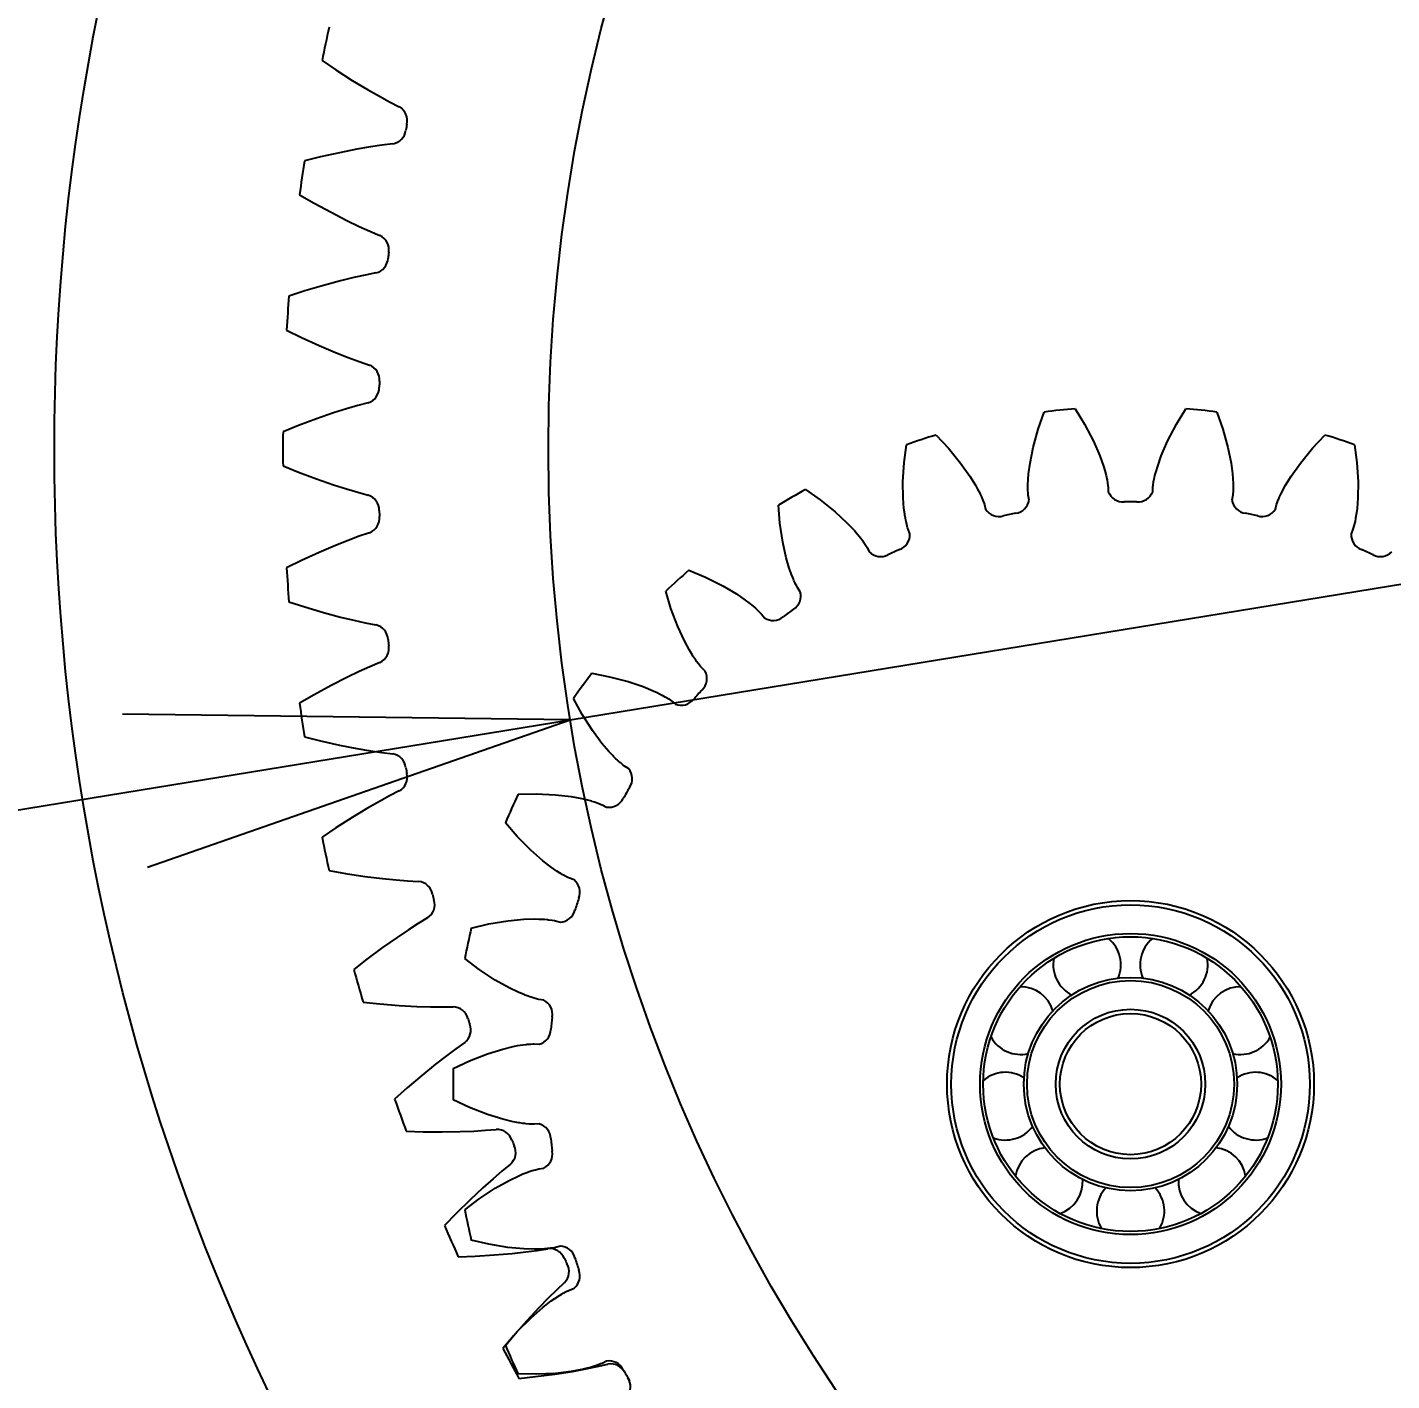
# Model space of a CAD drawing. Extents: x -49 to 4846, y -968 to 1090.
# Drawn here: x 2417.1 to 2513.8, y 423.2 to 519.1 of the extents above; entities that cross this region are included whole.
import ezdxf

# ---------------------------------------------------------------- set-up
doc = ezdxf.new("R2010")
doc.units = 0
doc.layers.get('0').update_dxf_attribs({"linetype": 'CONTINUOUS'})
doc.layers.add('DIMENSION', color=7, linetype='CONTINUOUS')
doc.layers.add('OUTLINE', color=7, linetype='CONTINUOUS')
doc.styles.add('VCDSTYLE14', font='DejaVu Sans Mono')
doc.dimstyles.get("Standard").update_dxf_attribs({"dimtxt": 2.5, "dimasz": 2.5, "dimexe": 1.25, "dimexo": 0.625, "dimtad": 1, "dimcen": 2.5, "dimazin": 3, "dimtfac": 1, "dimtmove": 0, "dimatfit": 3})

# ---------------------------------------------------------------- blocks, each defined once
blk = doc.blocks.new('*D0')
at = {"layer": 'DIMENSION'}
for p, q in [((2720.820225, 518.82797), (2690.862793, 508.370209)), ((2720.47168, 513.198486), (2690.862793, 508.370209)), ((2455.580078, 470.00296), (2690.862793, 508.370209)), ((2690.862793, 508.370209), (2722.590595, 507.971368)), ((2260.59668, 438.207214), (2455.580078, 470.00296)), ((2455.580078, 470.00296), (2423.852276, 470.401786)), ((2425.622651, 459.545186), (2455.580078, 470.00296))]:
    blk.add_line(p, q, dxfattribs=at)
at = {"layer": 'DIMENSION', "style": 'VCDSTYLE14'}
blk.add_text('%%c 238.4', height=20, rotation=9.26, dxfattribs=at).set_placement((2264.383545, 439.837952))

msp = doc.modelspace()

# ---------------------------------------------------------------- linework, layer by layer
at = {"color": 1}
for p, q in [((2437.991554, 516.698517), (2438.97588, 516.033479)), ((2438.97588, 516.033479), (2440.125239, 515.297944)), ((2440.125239, 515.297944), (2441.212444, 514.643509)), ((2441.212444, 514.643509), (2442.053473, 514.165458)), ((2442.053471, 514.16546), (2442.778914, 513.77346)), ((2442.778914, 513.77346), (2443.465147, 513.420559)), ((2441.420595, 510.576231), (2440.46678, 510.41466)), ((2442.236359, 510.696474), (2441.420593, 510.576231)), ((2443.001911, 510.793388), (2442.236359, 510.696474)), ((2437.889703, 509.873464), (2436.737283, 509.585193)), ((2439.221346, 510.171544), (2437.889703, 509.873464)), ((2440.46678, 510.41466), (2439.221346, 510.171544)), ((2436.401832, 507.198334), (2437.430151, 506.603579)), ((2437.430151, 506.603579), (2438.628019, 505.950011)), ((2438.628019, 505.950011), (2439.758226, 505.373009)), ((2439.758226, 505.373009), (2440.630553, 504.954791)), ((2440.630551, 504.954792), (2441.381572, 504.614352)), ((2441.381572, 504.614352), (2442.09075, 504.310179)), ((2439.309368, 501.102447), (2438.083927, 500.773046)), ((2440.249589, 501.33016), (2439.309368, 501.102447)), ((2441.054978, 501.507014), (2440.249587, 501.330159)), ((2441.811905, 501.657094), (2441.054978, 501.507014)), ((2436.776321, 500.382802), (2435.646817, 500.014844)), ((2438.083927, 500.773046), (2436.776321, 500.382802)), ((2435.478682, 497.6104), (2436.545984, 497.088826)), ((2436.545984, 497.088826), (2437.786524, 496.520408)), ((2437.786524, 496.520408), (2438.954227, 496.023651)), ((2438.954227, 496.023651), (2439.853604, 495.667302)), ((2439.853601, 495.667303), (2440.62654, 495.380081)), ((2440.62654, 495.380081), (2441.355209, 495.126119)), ((2440.517499, 492.25753), (2439.726407, 492.024925)), ((2441.262113, 492.460045), (2440.517499, 492.25753)), ((2437.604884, 491.3181), (2436.327686, 490.837593)), ((2438.804363, 491.732181), (2437.604884, 491.3181)), ((2439.726409, 492.024926), (2438.804363, 491.732181)), ((2488.741609, 490.586921), (2489.163982, 491.798503)), ((2491.361776, 492.029499), (2492.02682, 490.93221)), ((2498.531645, 490.93221), (2499.196689, 492.0295)), ((2501.394483, 491.798501), (2501.816855, 490.586921)), ((2436.327686, 490.837593), (2435.226601, 490.391741)), ((2488.379655, 489.280185), (2488.741609, 490.586921)), ((2492.02682, 490.93221), (2492.65255, 489.729284)), ((2497.905914, 489.729284), (2498.531645, 490.93221)), ((2501.816855, 490.586921), (2502.17881, 489.280185)), ((2479.237299, 488.213714), (2479.39854, 489.486636)), ((2481.50028, 490.169531), (2482.378931, 489.234491)), ((2482.378931, 489.234491), (2483.24109, 488.187949)), ((2488.157545, 488.171826), (2488.379655, 489.280185)), ((2492.65255, 489.729284), (2493.100247, 488.691325)), ((2497.458217, 488.691325), (2497.905914, 489.729284)), ((2502.17881, 489.280185), (2502.40092, 488.171826)), ((2507.317375, 488.187949), (2508.179534, 489.234491)), ((2508.179534, 489.234491), (2509.058185, 490.169532)), ((2511.159925, 489.486634), (2511.321165, 488.213714)), ((2493.100247, 488.691325), (2493.354717, 487.974562)), ((2497.203747, 487.974559), (2497.458217, 488.691325)), ((2435.226601, 487.981425), (2436.327686, 487.535573)), ((2436.327686, 487.535573), (2437.604855, 487.055076)), ((2479.15494, 486.860279), (2479.237299, 488.213714)), ((2483.24109, 488.187949), (2483.894807, 487.265753)), ((2488.024939, 487.017113), (2488.05766, 487.41782)), ((2488.057659, 487.417816), (2488.157545, 488.171826)), ((2493.354717, 487.974561), (2493.447784, 487.667902)), ((2493.447784, 487.667902), (2493.545773, 487.301099)), ((2493.545773, 487.301099), (2493.547984, 487.292067)), ((2493.547984, 487.292067), (2493.598749, 487.071053)), ((2496.982186, 487.172457), (2497.01048, 487.292065)), ((2497.01048, 487.292065), (2497.068634, 487.517487)), ((2497.068634, 487.517487), (2497.088431, 487.589416)), ((2497.088431, 487.589416), (2497.203748, 487.974563)), ((2502.40092, 488.171826), (2502.500805, 487.417819)), ((2502.500805, 487.417818), (2502.52808, 487.09851)), ((2506.663657, 487.265753), (2507.317375, 488.187949)), ((2511.321165, 488.213714), (2511.403525, 486.860279)), ((2437.604855, 487.055076), (2438.804366, 486.640984)), ((2438.804366, 486.640984), (2439.726409, 486.34824)), ((2439.726407, 486.348241), (2440.517499, 486.115636)), ((2479.168124, 485.729961), (2479.15494, 486.860279)), ((2483.894807, 487.265753), (2484.29274, 486.61756)), ((2484.29274, 486.61756), (2484.447531, 486.336951)), ((2484.447531, 486.336951), (2484.619641, 485.998537)), ((2488.00681, 486.483321), (2488.007707, 486.587176)), ((2488.00984, 486.266616), (2488.00681, 486.483321)), ((2488.007707, 486.587176), (2488.010514, 486.710053)), ((2488.010514, 486.710053), (2488.02053, 486.942641)), ((2488.02053, 486.942641), (2488.024939, 487.017113)), ((2493.598749, 487.071053), (2493.613889, 486.998627)), ((2493.613889, 486.998627), (2493.657545, 486.761054)), ((2493.657545, 486.761054), (2493.682134, 486.589028)), ((2493.682134, 486.589028), (2493.691125, 486.505417)), ((2493.691124, 486.505424), (2493.706469, 486.157125)), ((2496.851995, 486.157125), (2496.86734, 486.505424)), ((2496.86734, 486.505424), (2496.879983, 486.618167)), ((2496.879983, 486.618167), (2496.915803, 486.848314)), ((2496.915803, 486.848314), (2496.917624, 486.858458)), ((2496.917624, 486.858458), (2496.959716, 487.071057)), ((2496.959716, 487.071057), (2496.982186, 487.172457)), ((2502.52808, 487.09851), (2502.547665, 486.71935)), ((2502.551405, 486.409325), (2502.544713, 486.167867)), ((2502.547665, 486.71935), (2502.54795, 486.710055)), ((2502.54795, 486.710055), (2502.551655, 486.483316)), ((2502.551655, 486.483316), (2502.551405, 486.409325)), ((2506.072852, 486.264806), (2506.265726, 486.617561)), ((2506.265724, 486.617558), (2506.663657, 487.265753)), ((2511.403525, 486.860279), (2511.39034, 485.729961)), ((2440.517499, 486.115636), (2441.262108, 485.913122)), ((2472.240991, 486.299888), (2473.294846, 485.567963)), ((2473.294846, 485.567963), (2474.355753, 484.723543)), ((2479.227189, 484.97166), (2479.168124, 485.729961)), ((2484.619641, 485.998537), (2484.623682, 485.990162)), ((2484.623682, 485.990162), (2484.719289, 485.784532)), ((2484.719289, 485.784532), (2484.749156, 485.716837)), ((2484.749156, 485.716837), (2484.841252, 485.493531)), ((2484.841252, 485.493531), (2484.901071, 485.330377)), ((2488.010167, 486.256315), (2488.00984, 486.266616)), ((2488.02298, 486.023749), (2488.010167, 486.256315)), ((2488.034055, 485.910842), (2488.02298, 486.023749)), ((2488.09146, 485.566964), (2488.034055, 485.910842)), ((2502.52441, 485.910842), (2502.467004, 485.566964)), ((2502.532999, 485.994488), (2502.524409, 485.910835)), ((2502.544713, 486.167867), (2502.532999, 485.994488)), ((2505.631218, 485.25047), (2505.667025, 485.35812)), ((2505.667025, 485.35812), (2505.749913, 485.575791)), ((2505.749913, 485.575791), (2505.753803, 485.585334)), ((2505.753803, 485.585334), (2505.839177, 485.784536)), ((2505.839177, 485.784536), (2505.882239, 485.879048)), ((2505.882239, 485.879048), (2505.934781, 485.99016)), ((2505.934781, 485.99016), (2506.038533, 486.198565)), ((2506.038533, 486.198565), (2506.072852, 486.264806)), ((2511.39034, 485.729961), (2511.331276, 484.971663)), ((2470.434099, 483.91631), (2470.327161, 485.194939)), ((2474.355753, 484.723543), (2475.186921, 483.957415)), ((2479.278495, 484.572911), (2479.227189, 484.971664)), ((2479.289666, 484.499149), (2479.278495, 484.572911)), ((2479.328226, 484.269562), (2479.289666, 484.499149)), ((2484.901071, 485.330377), (2484.927248, 485.250463)), ((2484.927246, 485.25047), (2485.014672, 484.912972)), ((2505.543793, 484.912972), (2505.631218, 485.25047)), ((2511.291566, 484.653662), (2511.231892, 484.278715)), ((2511.331276, 484.971663), (2511.291566, 484.653662)), ((2470.634934, 482.575327), (2470.434099, 483.91631)), ((2475.186921, 483.957415), (2475.710925, 483.406121)), ((2479.351028, 484.148787), (2479.328226, 484.269562)), ((2479.371744, 484.047014), (2479.351028, 484.148787)), ((2479.419763, 483.835675), (2479.371744, 484.047014)), ((2479.422224, 483.825667), (2479.419763, 483.835675)), ((2479.483111, 483.600847), (2479.422224, 483.825667)), ((2479.517418, 483.49271), (2479.483111, 483.600847)), ((2479.645065, 483.168281), (2479.517418, 483.49271)), ((2511.041047, 483.49271), (2510.913399, 483.168281)), ((2511.066839, 483.572742), (2511.041044, 483.492703)), ((2511.114344, 483.739897), (2511.066839, 483.572742)), ((2511.171092, 483.974687), (2511.114344, 483.739897)), ((2511.18672, 484.047009), (2511.171092, 483.974687)), ((2511.230239, 484.269564), (2511.18672, 484.047009)), ((2511.231892, 484.278715), (2511.230239, 484.269564)), ((2439.853603, 482.705863), (2438.954224, 482.349513)), ((2440.626541, 482.993085), (2439.853601, 482.705863)), ((2441.355214, 483.247049), (2440.626541, 482.993085)), ((2470.882837, 481.472451), (2470.634934, 482.575327)), ((2475.710925, 483.406121), (2475.920675, 483.163827)), ((2475.920675, 483.163827), (2476.159384, 482.868592)), ((2476.159384, 482.868592), (2476.165079, 482.86124)), ((2476.165079, 482.86124), (2476.301349, 482.679981)), ((2476.301349, 482.679981), (2476.344638, 482.619975)), ((2476.344638, 482.619975), (2476.48115, 482.420698)), ((2437.786552, 481.85277), (2436.545984, 481.28434)), ((2438.954224, 482.349513), (2437.786552, 481.85277)), ((2476.48115, 482.420698), (2476.573582, 482.273545)), ((2476.573582, 482.273545), (2476.615803, 482.20082)), ((2476.6158, 482.200826), (2476.771484, 481.888881)), ((2436.545984, 481.28434), (2435.478682, 480.762766)), ((2463.988583, 480.589692), (2465.171585, 480.09287)), ((2471.09827, 480.743001), (2470.882837, 481.472451)), ((2471.23136, 480.363633), (2471.098269, 480.743005)), ((2465.171585, 480.09287), (2466.384874, 479.487477)), ((2471.257622, 480.293805), (2471.23136, 480.363633)), ((2471.343074, 480.077252), (2471.257622, 480.293805)), ((2471.390488, 479.963857), (2471.343074, 480.077252)), ((2471.431911, 479.868615), (2471.390488, 479.963857)), ((2471.52282, 479.671878), (2471.431911, 479.868615)), ((2471.527309, 479.662601), (2471.52282, 479.671878)), ((2471.633607, 479.455353), (2471.527309, 479.662601)), ((2462.71675, 477.882526), (2462.346306, 479.110981)), ((2466.384874, 479.487477), (2467.357165, 478.9109)), ((2467.357165, 478.9109), (2467.984338, 478.4806)), ((2471.689648, 479.356711), (2471.633607, 479.455353)), ((2471.881958, 479.065912), (2471.689648, 479.356711)), ((2435.646817, 478.358322), (2436.776321, 477.990363)), ((2436.776321, 477.990363), (2438.083897, 477.600128)), ((2463.192002, 476.612603), (2462.71675, 477.882526)), ((2467.984339, 478.4806), (2468.239881, 478.28721)), ((2468.239881, 478.28721), (2468.534757, 478.048058)), ((2468.534757, 478.048058), (2468.541855, 478.04205)), ((2468.541855, 478.04205), (2468.712834, 477.893085)), ((2468.712834, 477.893085), (2468.767653, 477.84339)), ((2468.767653, 477.84339), (2468.942614, 477.676849)), ((2468.942614, 477.676849), (2469.063621, 477.55213)), ((2438.083897, 477.600128), (2439.309371, 477.270718)), ((2439.309371, 477.270718), (2440.249589, 477.043006)), ((2440.249587, 477.043006), (2441.054977, 476.866152)), ((2441.054977, 476.866152), (2441.811899, 476.716073)), ((2469.063621, 477.55213), (2469.12004, 477.489773)), ((2469.120035, 477.489778), (2469.337175, 477.217018)), ((2463.663789, 475.585369), (2463.192002, 476.612603)), ((2464.026176, 474.916651), (2463.663789, 475.585369)), ((2464.235232, 474.573244), (2464.026173, 474.916655)), ((2441.381572, 473.758814), (2440.630551, 473.418374)), ((2442.090755, 474.062989), (2441.381572, 473.758814)), ((2464.275438, 474.510402), (2464.235232, 474.573244)), ((2464.404047, 474.316348), (2464.275438, 474.510402)), ((2464.474001, 474.215288), (2464.404047, 474.316348)), ((2464.53432, 474.13074), (2464.474001, 474.215288)), ((2464.664147, 473.957203), (2464.53432, 474.13074)), ((2464.670467, 473.949062), (2464.664147, 473.957203)), ((2464.817532, 473.768444), (2464.670467, 473.949062)), ((2464.892856, 473.683609), (2464.817532, 473.768444)), ((2439.758223, 473.000155), (2438.628046, 472.423169)), ((2440.630553, 473.418375), (2439.758223, 473.000155)), ((2457.103727, 473.288505), (2458.364173, 473.048499)), ((2458.364173, 473.048499), (2459.676816, 472.708593)), ((2465.141425, 473.439148), (2464.892856, 473.683609)), ((2438.628046, 472.423169), (2437.430151, 471.769586)), ((2459.676816, 472.708593), (2460.747738, 472.346767)), ((2460.747738, 472.346767), (2461.45067, 472.056266)), ((2461.45067, 472.056266), (2461.740837, 471.920233)), ((2461.740837, 471.920233), (2462.078991, 471.747614)), ((2437.430151, 471.769586), (2436.401832, 471.174831)), ((2456.422538, 470.376068), (2455.804779, 471.500659)), ((2462.078991, 471.747614), (2462.087184, 471.743214)), ((2462.087184, 471.743214), (2462.285398, 471.633052)), ((2462.285398, 471.633052), (2462.349351, 471.59584)), ((2462.349351, 471.59584), (2462.555114, 471.469316)), ((2462.555114, 471.469316), (2462.699408, 471.372481)), ((2462.699408, 471.372481), (2462.767558, 471.323216)), ((2462.767552, 471.32322), (2463.036657, 471.101566)), ((2457.151437, 469.232707), (2456.422538, 470.376068)), ((2457.826487, 468.32601), (2457.151437, 469.232707)), ((2436.737283, 468.787973), (2437.889703, 468.499701)), ((2437.889703, 468.499701), (2439.221316, 468.201628)), ((2439.221316, 468.201628), (2440.466783, 467.958505)), ((2440.466783, 467.958505), (2441.420595, 467.796934)), ((2458.31999, 467.747249), (2457.826487, 468.32601)), ((2441.420593, 467.796934), (2442.236358, 467.676692)), ((2442.236358, 467.676692), (2443.001905, 467.579779)), ((2458.595876, 467.454811), (2458.319987, 467.747252)), ((2458.648269, 467.401703), (2458.595876, 467.454811)), ((2458.814413, 467.238628), (2458.648269, 467.401703)), ((2458.90385, 467.154321), (2458.814413, 467.238628)), ((2458.98043, 467.084162), (2458.90385, 467.154321)), ((2459.1435, 466.94141), (2458.98043, 467.084162)), ((2459.151374, 466.93476), (2459.1435, 466.94141)), ((2459.332778, 466.788665), (2459.151374, 466.93476)), ((2459.424095, 466.721345), (2459.332778, 466.788665)), ((2459.718058, 466.533906), (2459.424095, 466.721345)), ((2442.053473, 464.207707), (2441.212441, 463.729655)), ((2442.778915, 464.599705), (2442.053471, 464.207706)), ((2443.465151, 464.952609), (2442.778915, 464.599705)), ((2451.887323, 464.715424), (2453.170125, 464.742725)), ((2453.170125, 464.742725), (2454.524755, 464.68316)), ((2454.524755, 464.68316), (2455.647503, 464.551898)), ((2455.647503, 464.551898), (2456.395472, 464.413893)), ((2456.395473, 464.413893), (2456.707581, 464.341161)), ((2456.707581, 464.341161), (2457.074236, 464.242621)), ((2457.074236, 464.242621), (2457.083164, 464.24002)), ((2457.083164, 464.24002), (2457.29995, 464.173477)), ((2457.29995, 464.173477), (2457.370243, 464.150375)), ((2457.370243, 464.150375), (2457.597815, 464.069396)), ((2441.212441, 463.729655), (2440.125266, 463.075238)), ((2457.597815, 464.069396), (2457.759089, 464.004678)), ((2457.759089, 464.004678), (2457.835993, 463.970658)), ((2457.835986, 463.970661), (2458.145295, 463.809801)), ((2438.97588, 462.339686), (2437.991554, 461.674648)), ((2440.125266, 463.075238), (2438.97588, 462.339686)), ((2451.826549, 461.725004), (2450.988475, 462.69658)), ((2452.777238, 460.758174), (2451.826549, 461.725004)), ((2453.626051, 460.011642), (2452.777238, 460.758174)), ((2438.492687, 459.317004), (2439.662409, 459.109823)), ((2454.2291, 459.548134), (2453.626051, 460.011642)), ((2454.559758, 459.319446), (2454.229096, 459.548136)), ((2454.622049, 459.278391), (2454.559758, 459.319446)), ((2454.818467, 459.153423), (2454.622049, 459.278391)), ((2439.662409, 459.109823), (2441.01157, 458.905364)), ((2441.01157, 458.905364), (2442.270963, 458.749714)), ((2442.270963, 458.749714), (2443.233722, 458.65507)), ((2443.23372, 458.655071), (2444.055886, 458.592026)), ((2444.055886, 458.592026), (2444.826328, 458.548751)), ((2454.923478, 459.089554), (2454.818467, 459.153423)), ((2455.012972, 459.036849), (2454.923478, 459.089554)), ((2455.202158, 458.931121), (2455.012972, 459.036849)), ((2455.211243, 458.926254), (2455.202158, 458.931121)), ((2455.419057, 458.821068), (2455.211243, 458.926254)), ((2455.522375, 458.774205), (2455.419057, 458.821068)), ((2455.848885, 458.65198), (2455.522375, 458.774205)), ((2444.81176, 455.560382), (2444.115428, 455.118733)), ((2445.471708, 455.960295), (2444.81176, 455.560382)), ((2448.567355, 455.245134), (2449.816448, 455.538548)), ((2449.816448, 455.538548), (2451.15386, 455.761929)), ((2451.15386, 455.761929), (2452.279364, 455.866967)), ((2452.279364, 455.866967), (2453.039682, 455.88749)), ((2453.039682, 455.88749), (2453.360092, 455.881238)), ((2453.360092, 455.881238), (2453.739222, 455.861083)), ((2453.739222, 455.861083), (2453.748496, 455.860395)), ((2453.748496, 455.860395), (2453.97438, 455.840378)), ((2453.97438, 455.840378), (2454.047939, 455.832396)), ((2454.047939, 455.832396), (2454.287375, 455.800501)), ((2454.287375, 455.800501), (2454.45858, 455.770728)), ((2454.45858, 455.770728), (2454.540877, 455.753442)), ((2454.54087, 455.753443), (2454.876864, 455.660407)), ((2443.309794, 454.583179), (2442.270917, 453.854518)), ((2444.11543, 455.118734), (2443.309794, 454.583179)), ((2442.270917, 453.854518), (2441.175641, 453.040581)), ((2441.175641, 453.040581), (2440.240103, 452.3085)), ((2449.129652, 452.307427), (2448.107889, 453.083526)), ((2450.260581, 451.559384), (2449.129652, 452.307427)), ((2451.246058, 451.005643), (2450.260581, 451.559384)), ((2451.932298, 450.677644), (2451.246058, 451.005643)), ((2452.303277, 450.522702), (2451.932294, 450.677646)), ((2440.904476, 449.991556), (2442.085801, 449.866476)), ((2442.085801, 449.866476), (2443.445938, 449.756628)), ((2443.445938, 449.756628), (2444.713121, 449.689207)), ((2444.713121, 449.689207), (2445.680136, 449.661953)), ((2445.680134, 449.661953), (2446.504695, 449.656414)), ((2446.504695, 449.656414), (2447.27628, 449.666987)), ((2452.372742, 450.495495), (2452.303277, 450.522702)), ((2452.590851, 450.414096), (2452.372742, 450.495495)), ((2452.706846, 450.373455), (2452.590851, 450.414096)), ((2452.805342, 450.340509), (2452.706846, 450.373455)), ((2453.012376, 450.276425), (2452.805342, 450.340509)), ((2453.022274, 450.273553), (2453.012376, 450.276425)), ((2453.247417, 450.213873), (2453.022274, 450.273553)), ((2453.35822, 450.189514), (2453.247417, 450.213873)), ((2453.703008, 450.137846), (2453.35822, 450.189515)), ((2447.470205, 446.684881), (2446.806377, 446.195735)), ((2448.100649, 447.129857), (2447.470205, 446.684881)), ((2449.711455, 446.334799), (2450.790526, 446.671547)), ((2450.790526, 446.671547), (2451.529962, 446.8497)), ((2451.529962, 446.8497), (2451.84467, 446.910202)), ((2451.84467, 446.910202), (2452.219705, 446.969313)), ((2452.219705, 446.969313), (2452.22892, 446.970569)), ((2452.22892, 446.970569), (2452.45403, 446.997953)), ((2452.45403, 446.997953), (2452.527641, 447.005439)), ((2452.527641, 447.005439), (2452.768476, 447.024023)), ((2452.768476, 447.024023), (2452.94213, 447.030496)), ((2452.94213, 447.030496), (2453.026223, 447.030698)), ((2453.026215, 447.030698), (2453.374211, 447.009552)), ((2446.806379, 446.195736), (2446.040063, 445.605287)), ((2447.288919, 445.291533), (2448.449713, 445.838236)), ((2448.449713, 445.838236), (2449.711455, 446.334799)), ((2445.054546, 444.805933), (2444.018715, 443.917576)), ((2446.040063, 445.605287), (2445.054546, 444.805933)), ((2444.018715, 443.917576), (2443.136524, 443.122019)), ((2448.449713, 442.534929), (2447.288918, 443.081633)), ((2449.711455, 442.038367), (2448.449713, 442.534929)), ((2450.790526, 441.701618), (2449.711455, 442.038367)), ((2448.747917, 440.861396), (2449.570856, 440.913388)), ((2449.570856, 440.913388), (2450.339823, 440.977759)), ((2451.529964, 441.523465), (2450.790526, 441.701618)), ((2451.925052, 441.449039), (2451.52996, 441.523465)), ((2451.998655, 441.43687), (2451.925052, 441.449039)), ((2452.228922, 441.402596), (2451.998655, 441.43687)), ((2452.350832, 441.386961), (2452.228922, 441.402596)), ((2452.454025, 441.375213), (2452.350832, 441.386961)), ((2452.669859, 441.355574), (2452.454025, 441.375213)), ((2452.680138, 441.354823), (2452.669859, 441.355574)), ((2452.912769, 441.343256), (2452.680138, 441.354823)), ((2453.026215, 441.342468), (2452.912769, 441.343256)), ((2453.374211, 441.363614), (2453.026215, 441.342468)), ((2443.960901, 440.857063), (2445.148073, 440.814692)), ((2445.148073, 440.814692), (2446.512559, 440.799991)), ((2446.512559, 440.799991), (2447.781358, 440.821128)), ((2447.781358, 440.821128), (2448.74792, 440.861396)), ((2450.741298, 438.016445), (2450.113208, 437.482184)), ((2451.339166, 438.504314), (2450.741298, 438.016445)), ((2452.590849, 437.959069), (2452.805346, 438.032658)), ((2452.805346, 438.032658), (2452.875793, 438.055285)), ((2452.875793, 438.055285), (2453.107501, 438.123535)), ((2453.107501, 438.123535), (2453.276015, 438.165971)), ((2453.276015, 438.165971), (2453.358227, 438.183652)), ((2453.35822, 438.183651), (2453.703008, 438.235319)), ((2450.113209, 437.482185), (2449.389948, 436.83972)), ((2450.260581, 436.813781), (2451.246058, 437.367522)), ((2451.246058, 437.367522), (2451.932295, 437.69552)), ((2451.932295, 437.69552), (2452.227547, 437.820132)), ((2452.227547, 437.820132), (2452.582097, 437.955925)), ((2452.582097, 437.955925), (2452.590849, 437.959069)), ((2448.10789, 435.28964), (2449.129652, 436.065739)), ((2449.389948, 436.83972), (2448.462592, 435.973566)), ((2449.129652, 436.065739), (2450.260581, 436.813781)), ((2448.462592, 435.973566), (2447.491253, 435.015117)), ((2447.491253, 435.015117), (2446.666706, 434.15996)), ((2449.816448, 432.834617), (2448.567353, 433.128031)), ((2451.15386, 432.611237), (2449.816448, 432.834617)), ((2450.196494, 432.079088), (2451.460728, 432.188681)), ((2452.279364, 432.506199), (2451.15386, 432.611237)), ((2451.460728, 432.188681), (2452.422126, 432.296275)), ((2453.039684, 432.485676), (2452.279364, 432.506199)), ((2452.422123, 432.296274), (2453.239431, 432.405545)), ((2453.441612, 432.49502), (2453.03968, 432.485676)), ((2453.239431, 432.405545), (2454.002035, 432.5234)), ((2453.516137, 432.498419), (2453.441612, 432.49502)), ((2453.748498, 432.51277), (2453.516137, 432.498419)), ((2453.870995, 432.522823), (2453.748498, 432.51277)), ((2453.974375, 432.532786), (2453.870995, 432.522823)), ((2454.189576, 432.558452), (2453.974375, 432.532786)), ((2454.199786, 432.559854), (2454.189576, 432.558452)), ((2454.429739, 432.596907), (2454.199786, 432.559854)), ((2454.54087, 432.619722), (2454.429739, 432.596907)), ((2454.876864, 432.712758), (2454.54087, 432.619722)), ((2447.64707, 431.958027), (2448.834306, 431.998572)), ((2448.834306, 431.998572), (2450.196494, 432.079088)), ((2454.609102, 429.597305), (2454.01981, 429.020531)), ((2455.171481, 430.12569), (2454.609102, 429.597305)), ((2454.818466, 429.219741), (2455.012976, 429.336319)), ((2455.012976, 429.336319), (2455.077178, 429.373098)), ((2455.077178, 429.373098), (2455.289633, 429.488031)), ((2455.289633, 429.488031), (2455.445641, 429.564576)), ((2455.445641, 429.564576), (2455.522381, 429.598964)), ((2455.522375, 429.598961), (2455.848885, 429.721185)), ((2453.343129, 428.32918), (2452.478451, 427.400448)), ((2452.777238, 427.614991), (2453.626051, 428.361523)), ((2454.019812, 429.020533), (2453.343129, 428.32918)), ((2453.626051, 428.361523), (2454.229097, 428.82503)), ((2454.229098, 428.82503), (2454.491989, 429.008305)), ((2454.491989, 429.008305), (2454.810559, 429.214846)), ((2454.810559, 429.214846), (2454.818466, 429.219741)), ((2452.478451, 427.400448), (2451.576336, 426.376576)), ((2451.826549, 426.648162), (2452.777238, 427.614991)), ((2451.576336, 426.376576), (2450.813451, 425.465984)), ((2450.988476, 425.676586), (2451.826549, 426.648162)), ((2458.145295, 424.563364), (2457.835986, 424.402504)), ((2453.170125, 423.630441), (2451.887322, 423.657742)), ((2453.126541, 423.461066), (2454.479794, 423.636407)), ((2454.524755, 423.690005), (2453.170125, 423.630441)), ((2454.479794, 423.636407), (2455.733304, 423.833921)), ((2455.647503, 423.821268), (2454.524755, 423.690005)), ((2456.395475, 423.959273), (2455.647503, 423.821268)), ((2455.733304, 423.833921), (2456.684854, 424.008317)), ((2456.786677, 424.051978), (2456.395471, 423.959272)), ((2456.684852, 424.008317), (2457.492546, 424.174334)), ((2456.858867, 424.070798), (2456.786677, 424.051978)), ((2457.083166, 424.133146), (2456.858867, 424.070798)), ((2457.200896, 424.168447), (2457.083166, 424.133146)), ((2457.299946, 424.199687), (2457.200896, 424.168447)), ((2457.505108, 424.269534), (2457.299946, 424.199687)), ((2457.492546, 424.174334), (2458.245071, 424.345097)), ((2457.514804, 424.273029), (2457.505108, 424.269534)), ((2457.732027, 424.357081), (2457.514804, 424.273029)), ((2457.835986, 424.402504), (2457.732027, 424.357081)), ((2451.945025, 423.337802), (2453.126541, 423.461066))]:
    msp.add_line(p, q, dxfattribs=at)
for centre, radius in [((2573.221519, 489.186583), 175), ((2573.221519, 489.186583), 154.196077), ((2495.279232, 444.186583), 13), ((2495.279232, 444.186583), 12.7), ((2495.279232, 444.186583), 10.665), ((2495.279232, 444.186583), 10.44), ((2495.279232, 444.186583), 7.56), ((2495.279232, 444.186583), 7.335), ((2495.279232, 444.186583), 5.3), ((2495.279232, 444.186583), 5)]:
    msp.add_circle(centre, radius, dxfattribs=at)
for centre, radius, start, end in [((2573.221343, 489.18662), 138, 167.499628, 168.500372), ((2442.907285, 512.443617), 1.125, 346.738787, 60.272366), ((2442.811821, 511.902212), 1.125, 279.727913, 353.2612), ((2573.221519, 489.186583), 131.25, 169.907943, 170.092057), ((2573.221341, 489.186608), 138, 171.499628, 172.500372), ((2441.602396, 503.296703), 1.125, 350.738787, 64.272366), ((2573.221519, 489.186583), 131.25, 173.907943, 174.092057), ((2441.54493, 502.749957), 1.125, 283.727913, 357.2612), ((2573.221339, 489.186595), 138, 175.499628, 176.500372), ((2440.938741, 494.081045), 1.125, 354.738787, 68.272366), ((2440.919555, 493.531623), 1.125, 287.727913, 1.2612), ((2573.221519, 489.186583), 131.25, 177.907943, 178.092057), ((2495.278915, 444.189599), 48, 94.680946, 97.319054), ((2495.279549, 444.189599), 48, 82.680946, 85.319054), ((2573.221339, 489.186583), 138, 179.499628, 180.500372), ((2495.278295, 444.189467), 48, 106.680946, 109.319054), ((2495.280169, 444.189467), 48, 70.680946, 73.319054), ((2440.919555, 484.841542), 1.125, 358.738787, 72.272366), ((2495.277716, 444.189209), 48, 118.680946, 121.319054), ((2486.979746, 485.739349), 1.125, 278.380123, 351.185747), ((2494.758049, 486.556882), 1.125, 200.814253, 273.619877), ((2495.279232, 444.186583), 41.25, 89.374728, 90.625272), ((2495.800416, 486.556882), 1.125, 266.380123, 339.185747), ((2503.578718, 485.739349), 1.125, 188.814253, 261.619877), ((2440.938741, 484.29212), 1.125, 291.727913, 5.2612), ((2573.221519, 489.186583), 131.25, 181.907943, 182.092057), ((2485.960157, 485.522629), 1.125, 212.814253, 285.619877), ((2495.279232, 444.186583), 41.25, 101.374728, 102.625272), ((2495.279232, 444.186583), 41.25, 77.374728, 78.625272), ((2504.598307, 485.522629), 1.125, 254.380123, 327.185747), ((2478.521804, 483.105761), 1.125, 290.380123, 3.185747), ((2512.036661, 483.105761), 1.125, 176.814253, 249.619877), ((2477.569554, 482.681793), 1.125, 224.814253, 297.619877), ((2495.279232, 444.186583), 41.25, 113.374728, 114.625272), ((2495.279232, 444.186583), 41.25, 65.374728, 66.625272), ((2512.98891, 482.681793), 1.125, 242.380123, 315.185747), ((2573.221339, 489.18657), 138, 183.499628, 184.500372), ((2495.277203, 444.188837), 48, 130.680946, 133.319054), ((2470.796242, 478.771219), 1.125, 302.380123, 15.185747), ((2495.279232, 444.186583), 41.25, 125.374728, 126.625272), ((2441.54493, 475.623208), 1.125, 2.738787, 76.272366), ((2469.952949, 478.158531), 1.125, 236.814253, 309.619877), ((2573.221519, 489.186583), 131.25, 185.907943, 186.092057), ((2441.602396, 475.076463), 1.125, 295.727913, 9.2612), ((2495.276779, 444.188365), 48, 142.680946, 145.319054), ((2464.140703, 472.925161), 1.125, 314.380123, 27.185747), ((2495.279232, 444.186583), 41.25, 137.374728, 138.625272), ((2573.221341, 489.186558), 138, 187.499628, 188.500372), ((2463.443224, 472.150532), 1.125, 248.814253, 321.619877), ((2442.811821, 466.470954), 1.125, 6.738787, 80.272366), ((2442.907285, 465.929549), 1.125, 299.727913, 13.2612), ((2573.221519, 489.186583), 131.25, 189.907943, 190.092057), ((2458.846069, 465.82309), 1.125, 326.380123, 39.185747), ((2495.279232, 444.186583), 41.25, 149.374728, 150.625272), ((2495.276462, 444.187816), 48, 154.680946, 157.319054), ((2458.324885, 464.920374), 1.125, 260.814253, 333.619877), ((2573.221343, 489.186545), 138, 191.499628, 192.500372), ((2444.714055, 457.429367), 1.125, 10.738787, 84.272366), ((2455.143738, 457.7754), 1.125, 338.380123, 51.185747), ((2573.221519, 489.186583), 131.25, 193.907943, 194.092057), ((2495.279232, 444.186583), 41.25, 161.374728, 162.625272), ((2444.847053, 456.89594), 1.125, 303.727913, 17.2612), ((2454.821629, 456.78405), 1.125, 272.814253, 345.619877), ((2495.276266, 444.187213), 48, 166.680946, 169.319054), ((2492.201051, 452.643816), 2.4, 336.572924, 50.771229), ((2498.357414, 452.643816), 2.4, 129.154194, 203.532946), ((2492.201051, 452.643816), 2.4, 169.282471, 243.511182), ((2498.357414, 452.643816), 2.4, 296.509305, 10.901849), ((2573.221346, 489.186533), 138, 195.499628, 196.500372), ((2487.485004, 448.686583), 2.4, 16.664529, 90.673063), ((2503.073461, 448.686583), 2.4, 88.99046, 163.526058), ((2447.242364, 448.542498), 1.125, 14.738787, 88.272366), ((2453.19552, 449.133813), 1.125, 350.380123, 63.185747), ((2573.221519, 489.186583), 131.25, 197.907943, 198.092057), ((2495.279232, 444.186583), 41.25, 173.374728, 174.625272), ((2447.412248, 448.019649), 1.125, 307.727913, 21.2612), ((2453.086563, 448.097157), 1.125, 284.814253, 357.619877), ((2487.485004, 448.686583), 2.4, 209.374995, 283.481208), ((2503.073461, 448.686583), 2.4, 256.473942, 331.00954), ((2495.276199, 444.186583), 48, 178.680946, 181.319054), ((2486.415962, 442.623749), 2.4, 56.638736, 130.607158), ((2504.142502, 442.623749), 2.4, 49.098151, 123.490695), ((2573.22135, 489.186521), 138, 199.499628, 200.500372), ((2450.384431, 439.853644), 1.125, 18.738787, 92.272366), ((2453.086563, 440.276009), 1.125, 2.380123, 75.185747), ((2486.415962, 442.623749), 2.4, 249.426723, 323.436116), ((2504.142502, 442.623749), 2.4, 216.467054, 290.845806), ((2573.221519, 489.186583), 131.25, 201.907943, 202.092057), ((2495.279232, 444.186583), 41.25, 185.374728, 186.625272), ((2450.590373, 439.343918), 1.125, 311.727913, 25.2612), ((2453.19552, 439.239352), 1.125, 296.814253, 9.619877), ((2489.494144, 437.292183), 2.4, 96.563884, 170.573277), ((2501.064321, 437.292183), 2.4, 9.228771, 83.427076), ((2489.494144, 437.292183), 2.4, 289.392842, 3.361264), ((2501.064321, 437.292183), 2.4, 176.488818, 250.717529), ((2495.279232, 435.186583), 2.4, 136.518792, 210.625005), ((2495.279232, 435.186583), 2.4, 329.326937, 43.335471), ((2495.276266, 444.185952), 48, 190.680946, 193.319054), ((2573.221354, 489.18651), 138, 203.499628, 204.500372), ((2454.124948, 431.405134), 1.125, 22.738787, 96.272366), ((2454.821629, 431.589115), 1.125, 14.380123, 87.185747), ((2573.221519, 489.186583), 131.25, 205.907943, 206.092057), ((2454.365945, 430.911016), 1.125, 315.727913, 29.2612), ((2495.279232, 444.186583), 41.25, 197.374728, 198.625272), ((2455.143738, 430.597765), 1.125, 308.814253, 21.619877), ((2573.22136, 489.186498), 138, 207.499628, 208.500372), ((2495.276462, 444.185349), 48, 202.680946, 205.319054), ((2458.324885, 423.452791), 1.125, 26.380123, 99.185747), ((2458.445691, 423.23813), 1.125, 26.738787, 100.272366), ((2495.279232, 444.186583), 41.25, 209.374728, 210.625272), ((2573.221519, 489.186583), 131.25, 209.907943, 210.092057), ((2458.720569, 422.762027), 1.125, 319.727913, 33.2612)]:
    msp.add_arc(centre, radius, start, end, dxfattribs=at)
at = {"layer": 'OUTLINE'}
msp.add_circle((2573.221519, 489.186583), 119.195214, dxfattribs=at)

# ---------------------------------------------------------------- dimensions: what is measured, and where the dimension line sits
at = {"layer": 'DIMENSION'}
dim = msp.add_linear_dim(base=(0, 0), p1=(0, 0), p2=(0, 0), dimstyle='Standard', dxfattribs=at)
dim.commit()
dim.dimension.update_dxf_attribs({"geometry": '*D0', "text_midpoint": (0, 0)})

doc.saveas('drawing.dxf')
